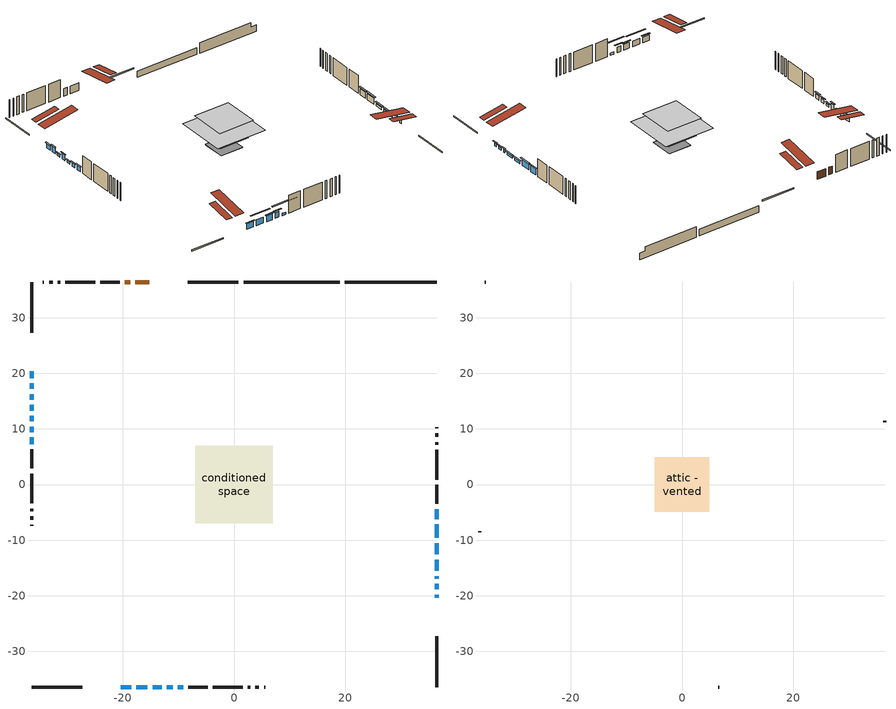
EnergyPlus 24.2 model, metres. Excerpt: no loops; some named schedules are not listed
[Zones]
conditioned space
 floor outside (Floor1 construction): -4.01,-4.01 -4.01,4.01 4.01,4.01 4.01,-4.01 z1.22
 floor outside (Floor2 construction): -1.25,-1.25 -1.25,1.25 1.25,1.25 1.25,-1.25 z1.22
 floor adiabatic (AdiabaticFloorConstruction): -6.92,-6.92 -6.92,6.92 6.92,6.92 6.92,-6.92 z3.66
 floor foundation (Slab1 construction): -3.02,-3.02 -3.02,3.02 3.02,3.02 3.02,-3.02 z-1.68
 floor foundation (Slab1 construction 1): -3.1,-3.1 -3.1,3.1 3.1,3.1 3.1,-3.1 z-1.52
 wall outside (RimJoist1 construction): 0.79,36.4 -8.34,36.4 / -36.4,-36.4 -27.27,-36.4 / -36.4,36.4 -36.4,27.27 / 36.4,-36.4 36.4,-27.27 z1.22:1.52
 wall outside (AdiabaticWallConstruction 1): -15.27,36.4 -17.71,36.4 / -18.64,36.4 -19.64,36.4 z1.22:3.25
 wall outside (AdiabaticWallConstruction): 36.4,-20.34 36.4,-19.78 / 36.4,-16.91 36.4,-16.45 z1.22:2.14; -20.34,-36.4 -18.51,-36.4 / -17.59,-36.4 -15.55,-36.4 / -14.63,-36.4 -13,-36.4 / -36.4,14.31 -36.4,13.29 / -12.07,-36.4 -11.05,-36.4 z1.22:2.8; -36.4,20.34 -36.4,19.12 / -36.4,8.48 -36.4,7.25 z1.22:2.44; -36.4,18.2 -36.4,17.18 / 36.4,-9.61 36.4,-7.17 / 36.4,-6.24 36.4,-4.41 z1.22:2.85; -36.4,16.25 -36.4,15.23 / 36.4,-18.86 36.4,-17.84 / 36.4,-15.53 36.4,-13.5 / 36.4,-12.57 36.4,-10.54 / -10.13,-36.4 -9.11,-36.4 / -36.4,12.36 -36.4,11.35 z1.22:1.83; -36.4,10.42 -36.4,9.4 z1.22:2.24
 wall outside (Wall1 construction): -20.57,36.4 -24,36.4 / -8.18,-36.4 -4.75,-36.4 / -36.4,6.33 -36.4,2.89 / 36.4,-3.48 36.4,-0.05 z1.22:6.1
 wall outside (Wall2 construction): -24.93,36.4 -30.3,36.4 / -3.82,-36.4 1.55,-36.4 / -36.4,1.97 -36.4,-3.4 / 36.4,0.88 36.4,6.25 z1.22:6.1
 wall outside (Wall3 construction): -31.23,36.4 -31.69,36.4 / 2.48,-36.4 2.94,-36.4 / -36.4,-4.33 -36.4,-4.79 / 36.4,7.18 36.4,7.63 z1.22:6.1
 wall outside (Wall4 construction): -32.62,36.4 -33.24,36.4 / 3.86,-36.4 4.48,-36.4 / -36.4,-5.72 -36.4,-6.34 / 36.4,8.56 36.4,9.18 z1.22:6.1
 wall outside (Wall5 construction): -34.17,36.4 -34.36,36.4 / 5.41,-36.4 5.6,-36.4 / -36.4,-7.27 -36.4,-7.46 / 36.4,10.11 36.4,10.3 z1.22:6.1
 wall foundation (FoundationWall1 construction): 19.94,36.4,-1.68 19.94,36.4,1.22 34.76,36.4,1.22 34.76,36.4,0.09 36.4,36.4,0.09 36.4,36.4,-1.68
 wall foundation (FoundationWall2 construction): 19.01,36.4 1.72,36.4 z-1.52:0.23
 window (WindowConstruction 15): 36.4,-20.34 36.4,-19.79 z1.22:2.13
 window (WindowConstruction 5): -20.34,-36.4 -18.51,-36.4 z1.22:2.8
 window (WindowConstruction 6): -17.59,-36.4 -15.55,-36.4 z1.22:2.8
 window (WindowConstruction 7): -14.63,-36.4 -13,-36.4 z1.22:2.8
 window (WindowConstruction 8): -36.4,20.34 -36.4,19.12 z1.22:2.44
 window (WindowConstruction 9): -36.4,18.19 -36.4,17.18 z1.22:2.84
 window (WindowConstruction 10): -36.4,16.25 -36.4,15.24 z1.22:1.83
 window (WindowConstruction 11): -36.4,14.31 -36.4,13.29 z1.22:2.8
 window (WindowConstruction 12): 36.4,-18.86 36.4,-17.84 z1.22:1.83
 window (WindowConstruction 16): 36.4,-16.91 36.4,-16.46 z1.22:2.13
 window (WindowConstruction 13): 36.4,-15.53 36.4,-13.5 z1.22:1.83
 window (WindowConstruction 14): -12.07,-36.4 -11.05,-36.4 z1.22:2.8
 window (WindowConstruction 17): 36.4,-12.57 36.4,-10.54 z1.22:1.83
 window (WindowConstruction 18): -10.13,-36.4 -9.11,-36.4 z1.22:1.83
 window (WindowConstruction): -36.4,12.36 -36.4,11.35 z1.22:1.83
 window (WindowConstruction 1): -36.4,10.42 -36.4,9.4 z1.22:2.23
 window (WindowConstruction 2): -36.4,8.47 -36.4,7.26 z1.22:2.44
 window (WindowConstruction 3): 36.4,-9.61 36.4,-7.17 z1.22:2.84
 window (WindowConstruction 4): 36.4,-6.24 36.4,-4.41 z1.22:2.84
 door (Door): -15.27,36.4 -17.71,36.4 z1.22:3.25
 door (Door 1): -18.64,36.4 -19.64,36.4 z1.22:3.25
 ceiling adiabatic (AdiabaticFloorConstruction): 6.92,-6.92 6.92,6.92 -6.92,6.92 -6.92,-6.92 z3.66
 roof outside (Roof1 construction): -10.96,36.4,6.1 -10.96,29.74,7.21 -9.27,29.74,7.21 -9.27,36.4,6.1; -24.65,-36.4,6.1 -24.65,-29.74,7.21 -26.34,-29.74,7.21 -26.34,-36.4,6.1; -36.4,24.65,6.1 -29.74,24.65,7.21 -29.74,26.34,7.21 -36.4,26.34,6.1; 36.4,-24.65,6.1 29.74,-24.65,7.21 29.74,-26.34,7.21 36.4,-26.34,6.1
attic - vented
 floor to conditioned space (Floor3 construction Reversed): -4.87,-4.87 -4.87,4.87 4.87,4.87 4.87,-4.87 z6.1
 wall outside (Wall6 construction): -35.29,36.4 -35.47,36.4 / 6.53,-36.4 6.72,-36.4 / -36.4,-8.39 -36.4,-8.58 / 36.4,11.23 36.4,11.42 z1.22:6.1
 roof outside (Roof2 construction): -14.34,36.4,6.1 -14.34,26.73,7.71 -11.89,26.73,7.71 -11.89,36.4,6.1; -21.27,-36.4,6.1 -21.27,-26.73,7.71 -23.72,-26.73,7.71 -23.72,-36.4,6.1; -36.4,21.27,6.1 -26.73,21.27,7.71 -26.73,23.72,7.71 -36.4,23.72,6.1; 36.4,-21.27,6.1 26.73,-21.27,7.71 26.73,-23.72,7.71 36.4,-23.72,6.1
shading: 36.4,-19.4 36.4,-20.72 36.7,-20.72 36.7,-19.4 z2.52; -18.22,-36.4 -20.64,-36.4 -20.64,-36.7 -18.22,-36.7 z3.09; -13.73,-36.4 -19.41,-36.4 -19.41,-36.7 -13.73,-36.7 z4.62; -12.62,-36.4 -15.01,-36.4 -15.01,-36.7 -12.62,-36.7 z3.18; -36.4,18.83 -36.4,20.64 -36.7,20.64 -36.7,18.83 z2.74; -36.4,16.88 -36.4,18.49 -36.7,18.49 -36.7,16.88 z3.14; -36.4,14.94 -36.4,16.55 -36.7,16.55 -36.7,14.94 z2.13; -36.4,12.99 -36.4,14.61 -36.7,14.61 -36.7,12.99 z3.09; 36.4,-17.32 36.4,-19.38 36.7,-19.38 36.7,-17.32 z2.35; 36.4,-16.07 36.4,-17.29 36.7,-17.29 36.7,-16.07 z2.52; 36.4,-13.12 36.4,-15.91 36.7,-15.91 36.7,-13.12 z2.21; -10.44,-36.4 -12.68,-36.4 -12.68,-36.7 -10.44,-36.7 z3.41; 36.4,-10.16 36.4,-12.95 36.7,-12.95 36.7,-10.16 z2.21; -6.06,-36.4 -13.18,-36.4 -13.18,-36.7 -6.06,-36.7 z4.88; -36.4,11.05 -36.4,12.66 -36.7,12.66 -36.7,11.05 z2.13; -36.4,9.1 -36.4,10.72 -36.7,10.72 -36.7,9.1 z2.53; -36.4,6.96 -36.4,8.77 -36.7,8.77 -36.7,6.96 z2.74; 36.4,-6.79 36.4,-9.99 36.7,-9.99 36.7,-6.79 z3.23; 36.4,-4.03 36.4,-6.62 36.7,-6.62 36.7,-4.03 z3.23
[Building]
Building 1: Terrain=Suburbs
[Site:Location]
Whitehorse AP_YT: Latitude {deg}=60.71; Longitude {deg}=-135.07; Time Zone {hr}=-8; Elevation {m}=706; Keep Site Location Information=Yes
[Site:GroundTemperature:Shallow]
-5.4229, -7.73249, -7.91745, -6.82143, -2.42154, 1.95786, 5.75456, 8.15968, 8.36401, 6.40785, 2.70796, -1.53709
[Site:WaterMainsTemperature]
Calculation Method=Schedule; Temperature Schedule=mains temperature schedule
[Material] Roughness=Rough; Thermal Absorptance=0.9
Name | Thickness {m} | Conductivity {W/m-K} | Density {kg/m3} | Specific Heat {J/kg-K} | Solar Absorptance | Visible Absorptance
asphalt or fiberglass shingles | 0.00635 | 0.162714 | 1121.4 | 1465.45 | 0.4 | 0.4
ceiling loosefill ins | 0.423333 | 0.0480833 | 16.02 | 1046.75 | 0.7 | 0.7
ceiling stud and cavity | 0.1397 | 0.619807 | 65.682 | 1177.47 | 0.7 | 0.7
concrete 4.0 in. | 0.1016 | 1.803125 | 2242.8 | 837.4 | 0.7 | 0.7
concrete 8.0 in. | 0.2032 | 1.803125 | 2242.8 | 837.4 | 0.7 | 0.7
door material | 0.04445 | 0.0451087 | 512.64 | 1214.23 | 0.7 | 0.7
exterior vertical ins | 0.0828287 | 0.029427 | 32.04 | 1214.23 | 0.7 | 0.7
exterior vertical ins 1 | 0.0778269 | 0.029427 | 32.04 | 1214.23 | 0.7 | 0.7
floor covering | 0.0127 | 0.0433444 | 54.468 | 1339.84 | 0.6 | 0.6
floor rigid ins; roof rigid ins | 0.103632 | 0.029427 | 32.04 | 1214.23 | 0.7 | 0.7
floor rigid ins 1; wall rigid ins | 0.051816 | 0.029427 | 32.04 | 1214.23 | 0.7 | 0.7
floor rigid ins 2; wall rigid ins 1 | 0.512978 | 0.029427 | 32.04 | 1214.23 | 0.7 | 0.7
floor stud and cavity | 0.1397 | 0.14714 | 92.3553 | 1139.71 | 0.7 | 0.7
floor stud and cavity 1 | 0.1397 | 0.0972039 | 92.3553 | 1139.71 | 0.7 | 0.7
floor stud and cavity 2 | 0.1397 | 1.75129 | 37.0049 | 1207.88 | 0.7 | 0.7
furniture material conditioned space 1 | 0.1524 | 0.115458 | 640.8 | 1214.23 | 0.6 | 0.6
gypsum board | 0.0127 | 0.160291 | 801 | 837.4 | 0.6 | 0.6
gypsum board 1 | 0.0127 | 0.160291 | 801 | 837.4 | 0.7 | 0.7
osb sheathing 0.5 in. | 0.0127 | 0.115458 | 512.64 | 1214.23 | 0.7 | 0.7
osb sheathing 0.75 in. | 0.01905 | 0.115458 | 512.64 | 1214.23 | 0.7 | 0.7
osb sheathing 2.0 in. | 0.0508 | 0.115458 | 512.64 | 1214.23 | 0.7 | 0.7
rim joist stud and cavity | 0.0508 | 0.028949 | 125.044 | 1163.47 | 0.6 | 0.6
roof stud and cavity | 0.2032 | 0.207159 | 78.34581 | 1123.46 | 0.7 | 0.7
wall stud and cavity | 0.1397 | 0.222865 | 139.0536 | 1170.24 | 0.7 | 0.7
wall stud and cavity 1 | 0.1397 | 0.207153 | 139.0536 | 1170.24 | 0.7 | 0.7
wall stud and cavity 2 | 0.1397 | 0.103171 | 139.0536 | 1170.24 | 0.7 | 0.7
wall stud and cavity 3 | 0.1397 | 0.270786 | 139.0536 | 1170.24 | 0.7 | 0.7
wall stud and cavity 4 | 0.1397 | 0.511889 | 139.0536 | 1170.24 | 0.7 | 0.7
wall stud and cavity 5 | 0.0889 | 6.1454 | 50.32683 | 1063.81 | 0.6 | 0.6
wall stud and cavity 6 | 0.0889 | 0.380278 | 52.3479 | 1209.89 | 0.7 | 0.7
wall stud and cavity 7 | 0.0889 | 0.391764 | 83.0341 | 1211.67 | 0.7 | 0.7
wood siding | 0.0254 | 0.102417 | 544.68 | 1172.36 | 0.4 | 0.4
wood siding 1 | 0.00254 | 0.102417 | 544.68 | 1172.36 | 0.4 | 0.4
wood siding 2; wood siding 3; wood siding 4 | 0.0254 | 0.102417 | 544.68 | 1172.36 | 0.7 | 0.7
[WindowMaterial:SimpleGlazingSystem]
Name | U-Factor {W/m2-K} | Solar Heat Gain Coefficient
WindowMaterial | 2.42678 | 0.43
WindowMaterial 1 | 2.34047 | 0.47
WindowMaterial 10 | 2.07872 | 0.6
WindowMaterial 11 | 2.76973 | 0.51
WindowMaterial 12 | 2.228615 | 0.55
WindowMaterial 13 | 1.9396 | 0.53
WindowMaterial 14 | 2.05316 | 0.41
WindowMaterial 2 | 2.080987 | 0.6
WindowMaterial 3 | 2.04919 | 0.61
WindowMaterial 4 | 2.004334 | 0.62
WindowMaterial 5 | 2.00774 | 0.62
WindowMaterial 6 | 2.14969 | 0.54
WindowMaterial 7 | 2.19966 | 0.52
WindowMaterial 8 | 2.78619 | 0.6
WindowMaterial 9 | 2.14685 | 0.54
[Construction]
AdiabaticFloorConstruction: floor stud and cavity 2, floor rigid ins 2, osb sheathing 0.75 in., floor covering
AdiabaticWallConstruction: wood siding 3, wall rigid ins 1, wall stud and cavity 6, gypsum board
AdiabaticWallConstruction 1: wood siding 4, wall rigid ins 1, wall stud and cavity 6, gypsum board
Door; Door 1: door material
Floor1 construction: floor stud and cavity, floor rigid ins, osb sheathing 0.75 in., floor covering
Floor2 construction: floor stud and cavity 1, floor rigid ins 1, osb sheathing 0.75 in., floor covering
Floor3 construction Reversed: gypsum board, ceiling stud and cavity, ceiling loosefill ins
FoundationWall1 construction; FoundationWall2 construction: concrete 8.0 in., gypsum board 1
furniture construction conditioned space 1: furniture material conditioned space 1
PartitionWallConstruction: gypsum board, wall stud and cavity 7, gypsum board
RimJoist1 construction: wood siding 2, osb sheathing 2.0 in., rim joist stud and cavity
Roof1 construction: asphalt or fiberglass shingles, roof rigid ins, osb sheathing 0.75 in., roof stud and cavity, gypsum board
Roof2 construction: asphalt or fiberglass shingles
Slab1 construction; Slab1 construction 1: concrete 4.0 in.
Wall1 construction: wood siding, wall rigid ins, osb sheathing 0.5 in., wall stud and cavity, gypsum board
Wall2 construction: wood siding, wall rigid ins, osb sheathing 0.5 in., wall stud and cavity 1, gypsum board
Wall3 construction: wood siding, osb sheathing 0.5 in., wall stud and cavity 2, gypsum board
Wall4 construction: wood siding, wall rigid ins, osb sheathing 0.5 in., wall stud and cavity 3, gypsum board
Wall5 construction: wood siding, wall rigid ins, osb sheathing 0.5 in., wall stud and cavity 4, gypsum board
Wall6 construction: wood siding 1, wall stud and cavity 5
WindowConstruction; WindowConstruction 10; WindowConstruction 17; WindowConstruction 18: WindowMaterial
WindowConstruction 1: WindowMaterial 1
WindowConstruction 11: WindowMaterial 10
WindowConstruction 12: WindowMaterial 11
WindowConstruction 13: WindowMaterial 12
WindowConstruction 14; WindowConstruction 6: WindowMaterial 6
WindowConstruction 15: WindowMaterial 13
WindowConstruction 16: WindowMaterial 14
WindowConstruction 2: WindowMaterial 2
WindowConstruction 3: WindowMaterial 3
WindowConstruction 4: WindowMaterial 4
WindowConstruction 5: WindowMaterial 5
WindowConstruction 7: WindowMaterial 7
WindowConstruction 8: WindowMaterial 8
WindowConstruction 9: WindowMaterial 9
[Zone] Multiplier=1; Part of Total Floor Area=Yes
Name | Volume {m3}
attic - vented | 25.3107
conditioned space | 733
[Space]
Name | Zone | Volume {m3}
attic - vented 1 | attic - vented | 25.3107
conditioned space 1 | conditioned space | 733
[ZoneInfiltration:EffectiveLeakageArea]
infil attic - vented 1: Zone or Space=attic - vented 1; Schedule=Always On Discrete; Effective Air Leakage Area {cm2}=2995.26; Stack Coefficient=0.000451227; Wind Coefficient=1.43522e-05
[ZoneMixing]
whole house fan mix: Zone or Space=attic - vented; Schedule=Always On Continuous; Design Flow Rate Calculation Method=Flow/Zone; Design Flow Rate {m3/s}=0; Source Zone or Space=conditioned space
[SurfaceProperty:ExposedFoundationPerimeter] Exposed Perimeter Calculation Method=TotalExposedPerimeter
Name | Total Exposed Perimeter {m}
Slab1 | 16.459
Slab1 1 | 17.297
[InternalMass] Zone or ZoneList=conditioned space; Space or SpaceList=conditioned space 1
Name | Construction | Surface Area {m2}
furniture mass conditioned space 1 | furniture construction conditioned space 1 | 134.955
partition wall mass | PartitionWallConstruction | 337.388
[Lights]
interior lighting: Zone or ZoneList or Space or SpaceList=conditioned space 1; Schedule=interior lighting schedule; Design Level Calculation Method=LightingLevel; Lighting Level {W}=343.2; Return Air Fraction=0; Fraction Radiant=0.6; Fraction Visible=0.2; Fraction Replaceable=1
[People]
occupants: Zone or ZoneList or Space or SpaceList=conditioned space 1; Number of People Schedule=occupants schedule; Number of People Calculation Method=People; Number of People=3; Fraction Radiant=0.314171; Sensible Heat Fraction=0.56303; Activity Level Schedule=occupants activity schedule; Carbon Dioxide Generation Rate {m3/s-W}=0; Enable ASHRAE 55 Comfort Warnings=No; Mean Radiant Temperature Calculation Type=EnclosureAveraged
[ElectricEquipment] Zone or ZoneList or Space or SpaceList=conditioned space 1; Design Level Calculation Method=EquipmentLevel
Name | Schedule | Design Level {W} | Fraction Latent | Fraction Radiant | Fraction Lost
clothes dryer | clothes dryer schedule | 140.772 | 0.015 | 0.081 | 0.85
clothes washer | clothes washer schedule | 32.1985 | 0.03 | 0.162 | 0.7
cooking range | cooking range schedule | 215.147 | 0.08 | 0.432 | 0.2
dishwasher | dishwasher schedule | 66.8632 | 0.3 | 0.18 | 0.4
fridge | fridge schedule | 72.9452 | 0 | 0.6 | 0
mech vent house fan | mech vent house fan schedule | 0 | 0 | 0 | 1
mech vent house fan cfis | mech vent house fan cfis schedule | 0 | 0 | 0 | 0
mech vent range fan 0 | mech vent range fan 0 schedule | 57 | 0 | 0 | 1
mech vent range fan 1 | mech vent range fan 1 schedule | 57 | 0 | 0 | 1
misc plug loads | misc plug loads schedule | 494.7 | 0.045 | 0.513 | 0.1
whole house fan | Always On Discrete | 0 | 0 | 0 | 1
[OtherEquipment] Zone or ZoneList or Space or SpaceList=conditioned space 1; Design Level Calculation Method=EquipmentLevel
Name | Fuel Type | Schedule | Design Level {W} | Fraction Latent | Fraction Radiant | Fraction Lost
clothes dryer 1 | Electricity | clothes dryer schedule | 0 | 0.015 | 0.081 | 0.85
cooking range 1 | Electricity | cooking range schedule | 0 | 0.08 | 0.432 | 0.2
general water use latent | None | general water use schedule | 62.594 | 1 | 0 | 0
general water use sensible | None | general water use schedule | -61.6891 | 0 | 0.6 | 0
mech vent house fan latent load | None | Always On Discrete | 0 | 1 | 0 | 0
mech vent house fan sensible load | None | Always On Discrete | 0 | 0 | 0 | 0
water heater energy adjustment1 | Electricity | Always On Discrete | 0.01 | 0 | 0 | 1
[ZoneInfiltration:DesignFlowRate] Zone or ZoneList or Space or SpaceList=conditioned space 1; Schedule=Always On Discrete; Design Flow Rate Calculation Method=Flow/Zone; Design Flow Rate {m3/s}=0
infil flow; natural vent flow; whole house fan flow
[Foundation:Kiva] Initial Indoor Air Temperature {C}=18; Wall Depth Below Slab {m}=0.2032; Custom Block X Position 1 {m}=0.2159; Custom Block Z Position 1 {m}=0
Name | Wall Height Above Grade {m} | Custom Block Material Name 1 | Custom Block Depth 1 {m}
Foundation Kiva 1 | 1.21999 | exterior vertical ins | 2.89999
Foundation Kiva 2 | 0.230002 | exterior vertical ins 1 | 1.75001
[Foundation:Kiva:Settings]
Soil Conductivity {W/m-K}=0.849921; Soil Density {kg/m3}=1842.3; Soil Specific Heat {J/kg-K}=418.7; Ground Solar Absorptivity=0.9; Ground Thermal Absorptivity=0.9; Ground Surface Roughness {m}=0.03; Far-Field Width {m}=40; Deep-Ground Boundary Condition=ZeroFlux; Deep-Ground Depth {m}=40; Minimum Cell Dimension {m}=0.2; Maximum Cell Growth Coefficient=3; Simulation Timestep=Timestep
[Exterior:Lights]
exterior lighting: Schedule=exterior lighting schedule; Design Level {W}=75.6
[Schedule:Constant]
Name | Hourly Value
Always On Continuous; mech vent house fan schedule; mech vent house fan cfis schedule; Always On Discrete | 1
occupants activity schedule | 117.228
fridge schedule | 0
[Schedule:Week:Daily]
interior lighting schedule Week Rule - Jan1-Jan27: interior lighting schedule day, interior lighting schedule day, interior lighting schedule day, interior lighting schedule day, interior lighting schedule day, interior lighting schedule day, interior lighting schedule day, interior lighting schedule default day, interior lighting schedule default day, interior lighting schedule default day, interior lighting schedule default day, interior lighting schedule default day
interior lighting schedule Week Rule - Jan28-Feb3: interior lighting schedule day, interior lighting schedule day, interior lighting schedule day, interior lighting schedule day, interior lighting schedule day 1, interior lighting schedule day 1, interior lighting schedule day 1, interior lighting schedule default day, interior lighting schedule default day, interior lighting schedule default day, interior lighting schedule default day, interior lighting schedule default day
interior lighting schedule Week Rule - Feb4-Feb24: interior lighting schedule day 1, interior lighting schedule day 1, interior lighting schedule day 1, interior lighting schedule day 1, interior lighting schedule day 1, interior lighting schedule day 1, interior lighting schedule day 1, interior lighting schedule default day, interior lighting schedule default day, interior lighting schedule default day, interior lighting schedule default day, interior lighting schedule default day
interior lighting schedule Week Rule - Feb25-Mar3: interior lighting schedule day 1, interior lighting schedule day 1, interior lighting schedule day 1, interior lighting schedule day 1, interior lighting schedule day 2, interior lighting schedule day 2, interior lighting schedule day 2, interior lighting schedule default day, interior lighting schedule default day, interior lighting schedule default day, interior lighting schedule default day, interior lighting schedule default day
interior lighting schedule Week Rule - Mar4-Mar31: interior lighting schedule day 2, interior lighting schedule day 2, interior lighting schedule day 2, interior lighting schedule day 2, interior lighting schedule day 2, interior lighting schedule day 2, interior lighting schedule day 2, interior lighting schedule default day, interior lighting schedule default day, interior lighting schedule default day, interior lighting schedule default day, interior lighting schedule default day
interior lighting schedule Week Rule - Apr1-Apr28: interior lighting schedule day 3, interior lighting schedule day 3, interior lighting schedule day 3, interior lighting schedule day 3, interior lighting schedule day 3, interior lighting schedule day 3, interior lighting schedule day 3, interior lighting schedule default day, interior lighting schedule default day, interior lighting schedule default day, interior lighting schedule default day, interior lighting schedule default day
interior lighting schedule Week Rule - Apr29-May5: interior lighting schedule day 3, interior lighting schedule day 3, interior lighting schedule day 4, interior lighting schedule day 4, interior lighting schedule day 4, interior lighting schedule day 4, interior lighting schedule day 4, interior lighting schedule default day, interior lighting schedule default day, interior lighting schedule default day, interior lighting schedule default day, interior lighting schedule default day
interior lighting schedule Week Rule - May6-May26: interior lighting schedule day 4, interior lighting schedule day 4, interior lighting schedule day 4, interior lighting schedule day 4, interior lighting schedule day 4, interior lighting schedule day 4, interior lighting schedule day 4, interior lighting schedule default day, interior lighting schedule default day, interior lighting schedule default day, interior lighting schedule default day, interior lighting schedule default day
interior lighting schedule Week Rule - May27-Jun2: interior lighting schedule day 4, interior lighting schedule day 4, interior lighting schedule day 4, interior lighting schedule day 4, interior lighting schedule day 4, interior lighting schedule day 5, interior lighting schedule day 5, interior lighting schedule default day, interior lighting schedule default day, interior lighting schedule default day, interior lighting schedule default day, interior lighting schedule default day
interior lighting schedule Week Rule - Jun3-Jun30: interior lighting schedule day 5, interior lighting schedule day 5, interior lighting schedule day 5, interior lighting schedule day 5, interior lighting schedule day 5, interior lighting schedule day 5, interior lighting schedule day 5, interior lighting schedule default day, interior lighting schedule default day, interior lighting schedule default day, interior lighting schedule default day, interior lighting schedule default day
interior lighting schedule Week Rule - Jul1-Jul28: interior lighting schedule day 6, interior lighting schedule day 6, interior lighting schedule day 6, interior lighting schedule day 6, interior lighting schedule day 6, interior lighting schedule day 6, interior lighting schedule day 6, interior lighting schedule default day, interior lighting schedule default day, interior lighting schedule default day, interior lighting schedule default day, interior lighting schedule default day
interior lighting schedule Week Rule - Jul29-Aug4: interior lighting schedule day 6, interior lighting schedule day 6, interior lighting schedule day 6, interior lighting schedule day 7, interior lighting schedule day 7, interior lighting schedule day 7, interior lighting schedule day 7, interior lighting schedule default day, interior lighting schedule default day, interior lighting schedule default day, interior lighting schedule default day, interior lighting schedule default day
interior lighting schedule Week Rule - Aug5-Aug25: interior lighting schedule day 7, interior lighting schedule day 7, interior lighting schedule day 7, interior lighting schedule day 7, interior lighting schedule day 7, interior lighting schedule day 7, interior lighting schedule day 7, interior lighting schedule default day, interior lighting schedule default day, interior lighting schedule default day, interior lighting schedule default day, interior lighting schedule default day
interior lighting schedule Week Rule - Aug26-Sep1: interior lighting schedule day 7, interior lighting schedule day 7, interior lighting schedule day 7, interior lighting schedule day 7, interior lighting schedule day 7, interior lighting schedule day 7, interior lighting schedule day 8, interior lighting schedule default day, interior lighting schedule default day, interior lighting schedule default day, interior lighting schedule default day, interior lighting schedule default day
interior lighting schedule Week Rule - Sep2-Sep29: interior lighting schedule day 8, interior lighting schedule day 8, interior lighting schedule day 8, interior lighting schedule day 8, interior lighting schedule day 8, interior lighting schedule day 8, interior lighting schedule day 8, interior lighting schedule default day, interior lighting schedule default day, interior lighting schedule default day, interior lighting schedule default day, interior lighting schedule default day
interior lighting schedule Week Rule - Sep30-Oct6: interior lighting schedule day 8, interior lighting schedule day 9, interior lighting schedule day 9, interior lighting schedule day 9, interior lighting schedule day 9, interior lighting schedule day 9, interior lighting schedule day 9, interior lighting schedule default day, interior lighting schedule default day, interior lighting schedule default day, interior lighting schedule default day, interior lighting schedule default day
interior lighting schedule Week Rule - Oct7-Oct27: interior lighting schedule day 9, interior lighting schedule day 9, interior lighting schedule day 9, interior lighting schedule day 9, interior lighting schedule day 9, interior lighting schedule day 9, interior lighting schedule day 9, interior lighting schedule default day, interior lighting schedule default day, interior lighting schedule default day, interior lighting schedule default day, interior lighting schedule default day
interior lighting schedule Week Rule - Oct28-Nov3: interior lighting schedule day 9, interior lighting schedule day 9, interior lighting schedule day 9, interior lighting schedule day 9, interior lighting schedule day 10, interior lighting schedule day 10, interior lighting schedule day 10, interior lighting schedule default day, interior lighting schedule default day, interior lighting schedule default day, interior lighting schedule default day, interior lighting schedule default day
interior lighting schedule Week Rule - Nov4-Nov24: interior lighting schedule day 10, interior lighting schedule day 10, interior lighting schedule day 10, interior lighting schedule day 10, interior lighting schedule day 10, interior lighting schedule day 10, interior lighting schedule day 10, interior lighting schedule default day, interior lighting schedule default day, interior lighting schedule default day, interior lighting schedule default day, interior lighting schedule default day
interior lighting schedule Week Rule - Nov25-Dec1: interior lighting schedule day 10, interior lighting schedule day 10, interior lighting schedule day 10, interior lighting schedule day 10, interior lighting schedule day 10, interior lighting schedule day 10, interior lighting schedule day 11, interior lighting schedule default day, interior lighting schedule default day, interior lighting schedule default day, interior lighting schedule default day, interior lighting schedule default day
interior lighting schedule Week Rule - Dec2-Dec31: interior lighting schedule day 11, interior lighting schedule day 11, interior lighting schedule day 11, interior lighting schedule day 11, interior lighting schedule day 11, interior lighting schedule day 11, interior lighting schedule day 11, interior lighting schedule default day, interior lighting schedule default day, interior lighting schedule default day, interior lighting schedule default day, interior lighting schedule default day
occupants schedule Week Rule - Jan1-Dec31: occupants schedule day, occupants schedule day, occupants schedule day, occupants schedule day, occupants schedule day, occupants schedule day, occupants schedule day, occupants schedule default day, occupants schedule default day, occupants schedule default day, occupants schedule default day, occupants schedule default day
clothes dryer schedule Week Rule - Jan1-Dec31: clothes dryer schedule day, clothes dryer schedule day, clothes dryer schedule day, clothes dryer schedule day, clothes dryer schedule day, clothes dryer schedule day, clothes dryer schedule day, clothes dryer schedule default day, clothes dryer schedule default day, clothes dryer schedule default day, clothes dryer schedule default day, clothes dryer schedule default day
clothes washer schedule Week Rule - Jan1-Dec31: clothes washer schedule day, clothes washer schedule day, clothes washer schedule day, clothes washer schedule day, clothes washer schedule day, clothes washer schedule day, clothes washer schedule day, clothes washer schedule default day, clothes washer schedule default day, clothes washer schedule default day, clothes washer schedule default day, clothes washer schedule default day
cooking range schedule Week Rule - Jan1-Dec31: cooking range schedule day, cooking range schedule day, cooking range schedule day, cooking range schedule day, cooking range schedule day, cooking range schedule day, cooking range schedule day, cooking range schedule default day, cooking range schedule default day, cooking range schedule default day, cooking range schedule default day, cooking range schedule default day
dishwasher schedule Week Rule - Jan1-Dec31: dishwasher schedule day, dishwasher schedule day, dishwasher schedule day, dishwasher schedule day, dishwasher schedule day, dishwasher schedule day, dishwasher schedule day, dishwasher schedule default day, dishwasher schedule default day, dishwasher schedule default day, dishwasher schedule default day, dishwasher schedule default day
mech vent range fan 0 schedule Week Rule - Jan1-Dec31: mech vent range fan 0 schedule day, mech vent range fan 0 schedule day, mech vent range fan 0 schedule day, mech vent range fan 0 schedule day, mech vent range fan 0 schedule day, mech vent range fan 0 schedule day, mech vent range fan 0 schedule day, mech vent range fan 0 schedule default day, mech vent range fan 0 schedule default day, mech vent range fan 0 schedule default day, mech vent range fan 0 schedule default day, mech vent range fan 0 schedule default day
mech vent range fan 1 schedule Week Rule - Jan1-Dec31: mech vent range fan 1 schedule day, mech vent range fan 1 schedule day, mech vent range fan 1 schedule day, mech vent range fan 1 schedule day, mech vent range fan 1 schedule day, mech vent range fan 1 schedule day, mech vent range fan 1 schedule day, mech vent range fan 1 schedule default day, mech vent range fan 1 schedule default day, mech vent range fan 1 schedule default day, mech vent range fan 1 schedule default day, mech vent range fan 1 schedule default day
misc plug loads schedule Week Rule - Jan1-Dec31: misc plug loads schedule day, misc plug loads schedule day, misc plug loads schedule day, misc plug loads schedule day, misc plug loads schedule day, misc plug loads schedule day, misc plug loads schedule day, misc plug loads schedule default day, misc plug loads schedule default day, misc plug loads schedule default day, misc plug loads schedule default day, misc plug loads schedule default day
general water use schedule Week Rule - Jan1-Dec31: general water use schedule day, general water use schedule day, general water use schedule day, general water use schedule day, general water use schedule day, general water use schedule day, general water use schedule day, general water use schedule default day, general water use schedule default day, general water use schedule default day, general water use schedule default day, general water use schedule default day
exterior lighting schedule Week Rule - Jan1-Jan27: exterior lighting schedule day, exterior lighting schedule day, exterior lighting schedule day, exterior lighting schedule day, exterior lighting schedule day, exterior lighting schedule day, exterior lighting schedule day, exterior lighting schedule default day, exterior lighting schedule default day, exterior lighting schedule default day, exterior lighting schedule default day, exterior lighting schedule default day
exterior lighting schedule Week Rule - Jan28-Feb3: exterior lighting schedule day, exterior lighting schedule day, exterior lighting schedule day, exterior lighting schedule day, exterior lighting schedule day 1, exterior lighting schedule day 1, exterior lighting schedule day 1, exterior lighting schedule default day, exterior lighting schedule default day, exterior lighting schedule default day, exterior lighting schedule default day, exterior lighting schedule default day
exterior lighting schedule Week Rule - Feb4-Feb24: exterior lighting schedule day 1, exterior lighting schedule day 1, exterior lighting schedule day 1, exterior lighting schedule day 1, exterior lighting schedule day 1, exterior lighting schedule day 1, exterior lighting schedule day 1, exterior lighting schedule default day, exterior lighting schedule default day, exterior lighting schedule default day, exterior lighting schedule default day, exterior lighting schedule default day
exterior lighting schedule Week Rule - Feb25-Mar3: exterior lighting schedule day 1, exterior lighting schedule day 1, exterior lighting schedule day 1, exterior lighting schedule day 1, exterior lighting schedule day 2, exterior lighting schedule day 2, exterior lighting schedule day 2, exterior lighting schedule default day, exterior lighting schedule default day, exterior lighting schedule default day, exterior lighting schedule default day, exterior lighting schedule default day
[Schedule:Year]
interior lighting schedule: interior lighting schedule Week Rule - Jan1-Jan27, 1, 1, 1, 27, interior lighting schedule Week Rule - Jan28-Feb3, 1, 28, 2, 3, interior lighting schedule Week Rule - Feb4-Feb24, 2, 4, 2, 24, interior lighting schedule Week Rule - Feb25-Mar3, 2, 25, 3, 3, interior lighting schedule Week Rule - Mar4-Mar31, 3, 4, 3, 31, interior lighting schedule Week Rule - Apr1-Apr28, 4, 1, 4, 28, interior lighting schedule Week Rule - Apr29-May5, 4, 29, 5, 5, interior lighting schedule Week Rule - May6-May26, 5, 6, 5, 26, interior lighting schedule Week Rule - May27-Jun2, 5, 27, 6, 2, interior lighting schedule Week Rule - Jun3-Jun30, 6, 3, 6, 30, interior lighting schedule Week Rule - Jul1-Jul28, 7, 1, 7, 28, interior lighting schedule Week Rule - Jul29-Aug4, 7, 29, 8, 4, interior lighting schedule Week Rule - Aug5-Aug25, 8, 5, 8, 25, interior lighting schedule Week Rule - Aug26-Sep1, 8, 26, 9, 1, interior lighting schedule Week Rule - Sep2-Sep29, 9, 2, 9, 29, interior lighting schedule Week Rule - Sep30-Oct6, 9, 30, 10, 6, interior lighting schedule Week Rule - Oct7-Oct27, 10, 7, 10, 27, interior lighting schedule Week Rule - Oct28-Nov3, 10, 28, 11, 3, interior lighting schedule Week Rule - Nov4-Nov24, 11, 4, 11, 24, interior lighting schedule Week Rule - Nov25-Dec1, 11, 25, 12, 1, interior lighting schedule Week Rule - Dec2-Dec31, 12, 2, 12, 31
occupants schedule: occupants schedule Week Rule - Jan1-Dec31, 1, 1, 12, 31
clothes dryer schedule: clothes dryer schedule Week Rule - Jan1-Dec31, 1, 1, 12, 31
clothes washer schedule: clothes washer schedule Week Rule - Jan1-Dec31, 1, 1, 12, 31
cooking range schedule: cooking range schedule Week Rule - Jan1-Dec31, 1, 1, 12, 31
dishwasher schedule: dishwasher schedule Week Rule - Jan1-Dec31, 1, 1, 12, 31
mech vent range fan 0 schedule: mech vent range fan 0 schedule Week Rule - Jan1-Dec31, 1, 1, 12, 31
mech vent range fan 1 schedule: mech vent range fan 1 schedule Week Rule - Jan1-Dec31, 1, 1, 12, 31
misc plug loads schedule: misc plug loads schedule Week Rule - Jan1-Dec31, 1, 1, 12, 31
general water use schedule: general water use schedule Week Rule - Jan1-Dec31, 1, 1, 12, 31
exterior lighting schedule: exterior lighting schedule Week Rule - Jan1-Jan27, 1, 1, 1, 27, exterior lighting schedule Week Rule - Jan28-Feb3, 1, 28, 2, 3, exterior lighting schedule Week Rule - Feb4-Feb24, 2, 4, 2, 24, exterior lighting schedule Week Rule - Feb25-Mar3, 2, 25, 3, 3, exterior lighting schedule Week Rule - Mar4-Mar31, 3, 4, 3, 31, exterior lighting schedule Week Rule - Apr1-Apr28, 4, 1, 4, 28, exterior lighting schedule Week Rule - Apr29-May5, 4, 29, 5, 5, exterior lighting schedule Week Rule - May6-May26, 5, 6, 5, 26, exterior lighting schedule Week Rule - May27-Jun2, 5, 27, 6, 2, exterior lighting schedule Week Rule - Jun3-Jun30, 6, 3, 6, 30, exterior lighting schedule Week Rule - Jul1-Jul28, 7, 1, 7, 28, exterior lighting schedule Week Rule - Jul29-Aug4, 7, 29, 8, 4, exterior lighting schedule Week Rule - Aug5-Aug25, 8, 5, 8, 25, exterior lighting schedule Week Rule - Aug26-Sep1, 8, 26, 9, 1, exterior lighting schedule Week Rule - Sep2-Sep29, 9, 2, 9, 29, exterior lighting schedule Week Rule - Sep30-Oct6, 9, 30, 10, 6, exterior lighting schedule Week Rule - Oct7-Oct27, 10, 7, 10, 27, exterior lighting schedule Week Rule - Oct28-Nov3, 10, 28, 11, 3, exterior lighting schedule Week Rule - Nov4-Nov24, 11, 4, 11, 24, exterior lighting schedule Week Rule - Nov25-Dec1, 11, 25, 12, 1, exterior lighting schedule Week Rule - Dec2-Dec31, 12, 2, 12, 31
[Schedule:Compact]
mains temperature schedule: Through: 01/01, For: AllDays, Until: 24:00, 1.27556, Through: 01/02, For: AllDays, Until: 24:00, 1.21222, Through: 01/03, For: AllDays, Until: 24:00, 1.15, Through: 01/04, For: AllDays, Until: 24:00, 1.08833, Through: 01/05, For: AllDays, Until: 24:00, 1.02778, Through: 01/06, For: AllDays, Until: 24:00, 0.967222, Through: 01/07, For: AllDays, Until: 24:00, 0.907778, Through: 01/08, For: AllDays, Until: 24:00, 0.848889, Through: 01/09, For: AllDays, Until: 24:00, 0.791111, Through: 01/10, For: AllDays, Until: 24:00, 0.733333, Through: 01/11, For: AllDays, Until: 24:00, 0.677222, Through: 01/12, For: AllDays, Until: 24:00, 0.621111, Through: 01/13, For: AllDays, Until: 24:00, 0.566667, Through: 01/14, For: AllDays, Until: 24:00, 0.512222, Through: 01/15, For: AllDays, Until: 24:00, 0.459444, Through: 01/16, For: AllDays, Until: 24:00, 0.407222, Through: 01/17, For: AllDays, Until: 24:00, 0.355556, Through: 01/18, For: AllDays, Until: 24:00, 0.305, Through: 01/19, For: AllDays, Until: 24:00, 0.255556, Through: 01/20, For: AllDays, Until: 24:00, 0.206667, Through: 01/21, For: AllDays, Until: 24:00, 0.158889, Through: 01/22, For: AllDays, Until: 24:00, 0.112222, Through: 01/23, For: AllDays, Until: 24:00, 0.0666667, Through: 01/24, For: AllDays, Until: 24:00, 0.0216667, Through: 01/25, For: AllDays, Until: 24:00, 0, Through: 01/26, For: AllDays, Until: 24:00, 0, Through: 01/27, For: AllDays, Until: 24:00, 0, Through: 01/28, For: AllDays, Until: 24:00, 0, Through: 01/29, For: AllDays, Until: 24:00, 0, Through: 01/30, For: AllDays, Until: 24:00, 0, Through: 01/31, For: AllDays, Until: 24:00, 0, Through: 02/01, For: AllDays, Until: 24:00, 0, Through: 02/02, For: AllDays, Until: 24:00, 0, Through: 02/03, For: AllDays, Until: 24:00, 0, Through: 02/04, For: AllDays, Until: 24:00, 0, Through: 02/05, For: AllDays, Until: 24:00, 0, Through: 02/06, For: AllDays, Until: 24:00, 0, Through: 02/07, For: AllDays, Until: 24:00, 0, Through: 02/08, For: AllDays, Until: 24:00, 0, Through: 02/09, For: AllDays, Until: 24:00, 0, Through: 02/10, For: AllDays, Until: 24:00, 0, Through: 02/11, For: AllDays, Until: 24:00, 0, Through: 02/12, For: AllDays, Until: 24:00, 0, Through: 02/13, For: AllDays, Until: 24:00, 0, Through: 02/14, For: AllDays, Until: 24:00, 0, Through: 02/15, For: AllDays, Until: 24:00, 0, Through: 02/16, For: AllDays, Until: 24:00, 0, Through: 02/17, For: AllDays, Until: 24:00, 0, Through: 02/18, For: AllDays, Until: 24:00, 0, Through: 02/19, For: AllDays, Until: 24:00, 0, Through: 02/20, For: AllDays, Until: 24:00, 0, Through: 02/21, For: AllDays, Until: 24:00, 0, Through: 02/22, For: AllDays, Until: 24:00, 0, Through: 02/23, For: AllDays, Until: 24:00, 0, Through: 02/24, For: AllDays, Until: 24:00, 0, Through: 02/25, For: AllDays, Until: 24:00, 0, Through: 02/26, For: AllDays, Until: 24:00, 0, Through: 02/27, For: AllDays, Until: 24:00, 0, Through: 02/28, For: AllDays, Until: 24:00, 0, Through: 03/01, For: AllDays, Until: 24:00, 0, Through: 03/02, For: AllDays, Until: 24:00, 0, Through: 03/03, For: AllDays, Until: 24:00, 0, Through: 03/04, For: AllDays, Until: 24:00, 0, Through: 03/05, For: AllDays, Until: 24:00, 0, Through: 03/06, For: AllDays, Until: 24:00, 0, Through: 03/07, For: AllDays, Until: 24:00, 0, Through: 03/08, For: AllDays, Until: 24:00, 0, Through: 03/09, For: AllDays, Until: 24:00, 0, Through: 03/10, For: AllDays, Until: 24:00, 0, Through: 03/11, For: AllDays, Until: 24:00, 0, Through: 03/12, For: AllDays, Until: 24:00, 0, Through: 03/13, For: AllDays, Until: 24:00, 0, Through: 03/14, For: AllDays, Until: 24:00, 0, Through: 03/15, For: AllDays, Until: 24:00, 0, Through: 03/16, For: AllDays, Until: 24:00, 0, Through: 03/17, For: AllDays, Until: 24:00, 0, Through: 03/18, For: AllDays, Until: 24:00, 0, Through: 03/19, For: AllDays, Until: 24:00, 0, Through: 03/20, For: AllDays, Until: 24:00, 0, Through: 03/21, For: AllDays, Until: 24:00, 0, Through: 03/22, For: AllDays, Until: 24:00, 0, Through: 03/23, For: AllDays, Until: 24:00, 0, Through: 03/24, For: AllDays, Until: 24:00, 0, Through: 03/25, For: AllDays, Until: 24:00, 0, Through: 03/26, For: AllDays, Until: 24:00, 0, Through: 03/27, For: AllDays, Until: 24:00, 0, Through: 03/28, For: AllDays, Until: 24:00, 0, Through: 03/29, For: AllDays, Until: 24:00, 0, Through: 03/30, For: AllDays, Until: 24:00, 0, Through: 03/31, For: AllDays, Until: 24:00, 0, Through: 04/01, For: AllDays, Until: 24:00, 0, Through: 04/02, For: AllDays, Until: 24:00, 0, Through: 04/03, For: AllDays, Until: 24:00, 0, Through: 04/04, For: AllDays, Until: 24:00, 0, Through: 04/05, For: AllDays, Until: 24:00, 0, Through: 04/06, For: AllDays, Until: 24:00, 0, Through: 04/07, For: AllDays, Until: 24:00, 0, Through: 04/08, For: AllDays, Until: 24:00, 0, Through: 04/09, For: AllDays, Until: 24:00, 0, Through: 04/10, For: AllDays, Until: 24:00, 0.0316667, Through: 04/11, For: AllDays, Until: 24:00, 0.0766667, Through: 04/12, For: AllDays, Until: 24:00, 0.122778, Through: 04/13, For: AllDays, Until: 24:00, 0.169444, Through: 04/14, For: AllDays, Until: 24:00, 0.217778, Through: 04/15, For: AllDays, Until: 24:00, 0.266667, Through: 04/16, For: AllDays, Until: 24:00, 0.316111, Through: 04/17, For: AllDays, Until: 24:00, 0.367222, Through: 04/18, For: AllDays, Until: 24:00, 0.418333, Through: 04/19, For: AllDays, Until: 24:00, 0.471111, Through: 04/20, For: AllDays, Until: 24:00, 0.524444, Through: 04/21, For: AllDays, Until: 24:00, 0.578889, Through: 04/22, For: AllDays, Until: 24:00, 0.633889, Through: 04/23, For: AllDays, Until: 24:00, 0.689444, Through: 04/24, For: AllDays, Until: 24:00, 0.746111, Through: 04/25, For: AllDays, Until: 24:00, 0.803889, Through: 04/26, For: AllDays, Until: 24:00, 0.862222, Through: 04/27, For: AllDays, Until: 24:00, 0.921111, Through: 04/28, For: AllDays, Until: 24:00, 0.980556, Through: 04/29, For: AllDays, Until: 24:00, 1.04111, Through: 04/30, For: AllDays, Until: 24:00, 1.10222, Through: 05/01, For: AllDays, Until: 24:00, 1.16389, Through: 05/02, For: AllDays, Until: 24:00, 1.22667, Through: 05/03, For: AllDays, Until: 24:00, 1.28944, Through: 05/04, For: AllDays, Until: 24:00, 1.35333, Through: 05/05, For: AllDays, Until: 24:00, 1.41778, Through: 05/06, For: AllDays, Until: 24:00, 1.48278, Through: 05/07, For: AllDays, Until: 24:00, 1.54778, Through: 05/08, For: AllDays, Until: 24:00, 1.61389, Through: 05/09, For: AllDays, Until: 24:00, 1.68056, Through: 05/10, For: AllDays, Until: 24:00, 1.74778, Through: 05/11, For: AllDays, Until: 24:00, 1.815, Through: 05/12, For: AllDays, Until: 24:00, 1.88333, Through: 05/13, For: AllDays, Until: 24:00, 1.95167, Through: 05/14, For: AllDays, Until: 24:00, 2.02056, Through: 05/15, For: AllDays, Until: 24:00, 2.09, Through: 05/16, For: AllDays, Until: 24:00, 2.15944, Through: 05/17, For: AllDays, Until: 24:00, 2.22944, Through: 05/18, For: AllDays, Until: 24:00, 2.3, Through: 05/19, For: AllDays, Until: 24:00, 2.37111, Through: 05/20, For: AllDays, Until: 24:00, 2.44167, Through: 05/21, For: AllDays, Until: 24:00, 2.51333, Through: 05/22, For: AllDays, Until: 24:00, 2.585, Through: 05/23, For: AllDays, Until: 24:00, 2.65667, Through: 05/24, For: AllDays, Until: 24:00, 2.72889, Through: 05/25, For: AllDays, Until: 24:00, 2.80111, Through: 05/26, For: AllDays, Until: 24:00, 2.87333, Through: 05/27, For: AllDays, Until: 24:00, 2.94556, Through: 05/28, For: AllDays, Until: 24:00, 3.01833, Through: 05/29, For: AllDays, Until: 24:00, 3.09111, Through: 05/30, For: AllDays, Until: 24:00, 3.16444, Through: 05/31, For: AllDays, Until: 24:00, 3.23722, Through: 06/01, For: AllDays, Until: 24:00, 3.31, Through: 06/02, For: AllDays, Until: 24:00, 3.38333, Through: 06/03, For: AllDays, Until: 24:00, 3.45611, Through: 06/04, For: AllDays, Until: 24:00, 3.52944, Through: 06/05, For: AllDays, Until: 24:00, 3.60222, Through: 06/06, For: AllDays, Until: 24:00, 3.675, Through: 06/07, For: AllDays, Until: 24:00, 3.74833, Through: 06/08, For: AllDays, Until: 24:00, 3.82056, Through: 06/09, For: AllDays, Until: 24:00, 3.89333, Through: 06/10, For: AllDays, Until: 24:00, 3.96611, Through: 06/11, For: AllDays, Until: 24:00, 4.03833, Through: 06/12, For: AllDays, Until: 24:00, 4.11, Through: 06/13, For: AllDays, Until: 24:00, 4.18222, Through: 06/14, For: AllDays, Until: 24:00, 4.25389, Through: 06/15, For: AllDays, Until: 24:00, 4.325, Through: 06/16, For: AllDays, Until: 24:00, 4.39611, Through: 06/17, For: AllDays, Until: 24:00, 4.46722, Through: 06/18, For: AllDays, Until: 24:00, 4.53778, Through: 06/19, For: AllDays, Until: 24:00, 4.60778, Through: 06/20, For: AllDays, Until: 24:00, 4.67778, Through: 06/21, For: AllDays, Until: 24:00, 4.74722, Through: 06/22, For: AllDays, Until: 24:00, 4.81611, Through: 06/23, For: AllDays, Until: 24:00, 4.885, Through: 06/24, For: AllDays, Until: 24:00, 4.95278, Through: 06/25, For: AllDays, Until: 24:00, 5.02056, Through: 06/26, For: AllDays, Until: 24:00, 5.08778, Through: 06/27, For: AllDays, Until: 24:00, 5.15444, Through: 06/28, For: AllDays, Until: 24:00, 5.22111, Through: 06/29, For: AllDays, Until: 24:00, 5.28667, Through: 06/30, For: AllDays, Until: 24:00, 5.35167, Through: 07/01, For: AllDays, Until: 24:00, 5.41611, Through: 07/02, For: AllDays, Until: 24:00, 5.48, Through: 07/03, For: AllDays, Until: 24:00, 5.54333, Through: 07/04, For: AllDays, Until: 24:00, 5.60611, Through: 07/05, For: AllDays, Until: 24:00, 5.66833, Through: 07/06, For: AllDays, Until: 24:00, 5.72944, Through: 07/07, For: AllDays, Until: 24:00, 5.79, Through: 07/08, For: AllDays, Until: 24:00, 5.85, Through: 07/09, For: AllDays, Until: 24:00, 5.90944, Through: 07/10, For: AllDays, Until: 24:00, 5.96778, Through: 07/11, For: AllDays, Until: 24:00, 6.02556, Through: 07/12, For: AllDays, Until: 24:00, 6.08222, Through: 07/13, For: AllDays, Until: 24:00, 6.13833, Through: 07/14, For: AllDays, Until: 24:00, 6.19389, Through: 07/15, For: AllDays, Until: 24:00, 6.24833, Through: 07/16, For: AllDays, Until: 24:00, 6.30222, Through: 07/17, For: AllDays, Until: 24:00, 6.355, Through: 07/18, For: AllDays, Until: 24:00, 6.40667, Through: 07/19, For: AllDays, Until: 24:00, 6.45778, Through: 07/20, For: AllDays, Until: 24:00, 6.50778, Through: 07/21, For: AllDays, Until: 24:00, 6.55722, Through: 07/22, For: AllDays, Until: 24:00, 6.60556, Through: 07/23, For: AllDays, Until: 24:00, 6.65278, Through: 07/24, For: AllDays, Until: 24:00, 6.69889, Through: 07/25, For: AllDays, Until: 24:00, 6.74444, Through: 07/26, For: AllDays, Until: 24:00, 6.78889, Through: 07/27, For: AllDays, Until: 24:00, 6.83222, Through: 07/28, For: AllDays, Until: 24:00, 6.87444, Through: 07/29, For: AllDays, Until: 24:00, 6.91611, Through: 07/30, For: AllDays, Until: 24:00, 6.95611, Through: 07/31, For: AllDays, Until: 24:00, 6.99556, Through: 08/01, For: AllDays, Until: 24:00, 7.03333, Through: 08/02, For: AllDays, Until: 24:00, 7.07056, Through: 08/03, For: AllDays, Until: 24:00, 7.10667, Through: 08/04, For: AllDays, Until: 24:00, 7.14167, Through: 08/05, For: AllDays, Until: 24:00, 7.175, Through: 08/06, For: AllDays, Until: 24:00, 7.20778, Through: 08/07, For: AllDays, Until: 24:00, 7.23944, Through: 08/08, For: AllDays, Until: 24:00, 7.27, Through: 08/09, For: AllDays, Until: 24:00, 7.29889, Through: 08/10, For: AllDays, Until: 24:00, 7.32722, Through: 08/11, For: AllDays, Until: 24:00, 7.35389, Through: 08/12, For: AllDays, Until: 24:00, 7.38, Through: 08/13, For: AllDays, Until: 24:00, 7.40444, Through: 08/14, For: AllDays, Until: 24:00, 7.42778, Through: 08/15, For: AllDays, Until: 24:00, 7.45, Through: 08/16, For: AllDays, Until: 24:00, 7.47111, Through: 08/17, For: AllDays, Until: 24:00, 7.49111, Through: 08/18, For: AllDays, Until: 24:00, 7.50944, Through: 08/19, For: AllDays, Until: 24:00, 7.52667, Through: 08/20, For: AllDays, Until: 24:00, 7.54278, Through: 08/21, For: AllDays, Until: 24:00, 7.55778, Through: 08/22, For: AllDays, Until: 24:00, 7.57167, Through: 08/23, For: AllDays, Until: 24:00, 7.58389, Through: 08/24, For: AllDays, Until: 24:00, 7.595, Through: 08/25, For: AllDays, Until: 24:00, 7.605, Through: 08/26, For: AllDays, Until: 24:00, 7.61389, Through: 08/27, For: AllDays, Until: 24:00, 7.62111, Through: 08/28, For: AllDays, Until: 24:00, 7.62778, Through: 08/29, For: AllDays, Until: 24:00, 7.63222, Through: 08/30, For: AllDays, Until: 24:00, 7.63611, Through: 08/31, For: AllDays, Until: 24:00, 7.63833, Through: 09/01, For: AllDays, Until: 24:00, 7.64, Through: 09/02, For: AllDays, Until: 24:00, 7.63944, Through: 09/03, For: AllDays, Until: 24:00, 7.63833, Through: 09/04, For: AllDays, Until: 24:00, 7.63556, Through: 09/05, For: AllDays, Until: 24:00, 7.63222, Through: 09/06, For: AllDays, Until: 24:00, 7.62667, Through: 09/07, For: AllDays, Until: 24:00, 7.62056, Through: 09/08, For: AllDays, Until: 24:00, 7.61278, Through: 09/09, For: AllDays, Until: 24:00, 7.60389, Through: 09/10, For: AllDays, Until: 24:00, 7.59389, Through: 09/11, For: AllDays, Until: 24:00, 7.58278, Through: 09/12, For: AllDays, Until: 24:00, 7.57, Through: 09/13, For: AllDays, Until: 24:00, 7.55611, Through: 09/14, For: AllDays, Until: 24:00, 7.54111, Through: 09/15, For: AllDays, Until: 24:00, 7.525, Through: 09/16, For: AllDays, Until: 24:00, 7.50722, Through: 09/17, For: AllDays, Until: 24:00, 7.48889, Through: 09/18, For: AllDays, Until: 24:00, 7.46889, Through: 09/19, For: AllDays, Until: 24:00, 7.44778, Through: 09/20, For: AllDays, Until: 24:00, 7.42556, Through: 09/21, For: AllDays, Until: 24:00, 7.40167, Through: 09/22, For: AllDays, Until: 24:00, 7.37722, Through: 09/23, For: AllDays, Until: 24:00, 7.35111, Through: 09/24, For: AllDays, Until: 24:00, 7.32389, Through: 09/25, For: AllDays, Until: 24:00, 7.29611, Through: 09/26, For: AllDays, Until: 24:00, 7.26667, Through: 09/27, For: AllDays, Until: 24:00, 7.23611, Through: 09/28, For: AllDays, Until: 24:00, 7.20444, Through: 09/29, For: AllDays, Until: 24:00, 7.17167, Through: 09/30, For: AllDays, Until: 24:00, 7.13778, Through: 10/01, For: AllDays, Until: 24:00, 7.10278, Through: 10/02, For: AllDays, Until: 24:00, 7.06667, Through: 10/03, For: AllDays, Until: 24:00, 7.02944, Through: 10/04, For: AllDays, Until: 24:00, 6.99111, Through: 10/05, For: AllDays, Until: 24:00, 6.95167, Through: 10/06, For: AllDays, Until: 24:00, 6.91111, Through: 10/07, For: AllDays, Until: 24:00, 6.87, Through: 10/08, For: AllDays, Until: 24:00, 6.82722, Through: 10/09, For: AllDays, Until: 24:00, 6.78389, Through: 10/10, For: AllDays, Until: 24:00, 6.73944, Through: 10/11, For: AllDays, Until: 24:00, 6.69389, Through: 10/12, For: AllDays, Until: 24:00, 6.64722, Through: 10/13, For: AllDays, Until: 24:00, 6.6, Through: 10/14, For: AllDays, Until: 24:00, 6.55167, Through: 10/15, For: AllDays, Until: 24:00, 6.50222, Through: 10/16, For: AllDays, Until: 24:00, 6.45222, Through: 10/17, For: AllDays, Until: 24:00, 6.40111, Through: 10/18, For: AllDays, Until: 24:00, 6.34889, Through: 10/19, For: AllDays, Until: 24:00, 6.29611, Through: 10/20, For: AllDays, Until: 24:00, 6.24222, Through: 10/21, For: AllDays, Until: 24:00, 6.18778, Through: 10/22, For: AllDays, Until: 24:00, 6.13222, Through: 10/23, For: AllDays, Until: 24:00, 6.07611, Through: 10/24, For: AllDays, Until: 24:00, 6.01889, Through: 10/25, For: AllDays, Until: 24:00, 5.96111, Through: 10/26, For: AllDays, Until: 24:00, 5.90278, Through: 10/27, For: AllDays, Until: 24:00, 5.84333, Through: 10/28, For: AllDays, Until: 24:00, 5.78333, Through: 10/29, For: AllDays, Until: 24:00, 5.72278, Through: 10/30, For: AllDays, Until: 24:00, 5.66111, Through: 10/31, For: AllDays, Until: 24:00, 5.59889, Through: 11/01, For: AllDays, Until: 24:00, 5.53611, Through: 11/02, For: AllDays, Until: 24:00, 5.47278, Through: 11/03, For: AllDays, Until: 24:00, 5.40889, Through: 11/04, For: AllDays, Until: 24:00, 5.34444, Through: 11/05, For: AllDays, Until: 24:00, 5.27944, Through: 11/06, For: AllDays, Until: 24:00, 5.21333, Through: 11/07, For: AllDays, Until: 24:00, 5.14722, Through: 11/08, For: AllDays, Until: 24:00, 5.08056, Through: 11/09, For: AllDays, Until: 24:00, 5.01333, Through: 11/10, For: AllDays, Until: 24:00, 4.94556, Through: 11/11, For: AllDays, Until: 24:00, 4.87722, Through: 11/12, For: AllDays, Until: 24:00, 4.80833, Through: 11/13, For: AllDays, Until: 24:00, 4.73944, Through: 11/14, For: AllDays, Until: 24:00, 4.67, Through: 11/15, For: AllDays, Until: 24:00, 4.6, Through: 11/16, For: AllDays, Until: 24:00, 4.53, Through: 11/17, For: AllDays, Until: 24:00, 4.45944, Through: 11/18, For: AllDays, Until: 24:00, 4.38833, Through: 11/19, For: AllDays, Until: 24:00, 4.31722, Through: 11/20, For: AllDays, Until: 24:00, 4.24556, Through: 11/21, For: AllDays, Until: 24:00, 4.17389, Through: 11/22, For: AllDays, Until: 24:00, 4.10222, Through: 11/23, For: AllDays, Until: 24:00, 4.03, Through: 11/24, For: AllDays, Until: 24:00, 3.95778, Through: 11/25, For: AllDays, Until: 24:00, 3.88556, Through: 11/26, For: AllDays, Until: 24:00, 3.81278, Through: 11/27, For: AllDays, Until: 24:00, 3.74, Through: 11/28, For: AllDays, Until: 24:00, 3.66722, Through: 11/29, For: AllDays, Until: 24:00, 3.59389, Through: 11/30, For: AllDays, Until: 24:00, 3.52111, Through: 12/01, For: AllDays, Until: 24:00, 3.44833, Through: 12/02, For: AllDays, Until: 24:00, 3.375, Through: 12/03, For: AllDays, Until: 24:00, 3.30222, Through: 12/04, For: AllDays, Until: 24:00, 3.22889, Through: 12/05, For: AllDays, Until: 24:00, 3.15611, Through: 12/06, For: AllDays, Until: 24:00, 3.08333, Through: 12/07, For: AllDays, Until: 24:00, 3.01056, Through: 12/08, For: AllDays, Until: 24:00, 2.93778, Through: 12/09, For: AllDays, Until: 24:00, 2.865, Through: 12/10, For: AllDays, Until: 24:00, 2.79278, Through: 12/11, For: AllDays, Until: 24:00, 2.72056, Through: 12/12, For: AllDays, Until: 24:00, 2.64833, Through: 12/13, For: AllDays, Until: 24:00, 2.57667, Through: 12/14, For: AllDays, Until: 24:00, 2.505, Through: 12/15, For: AllDays, Until: 24:00, 2.43389, Through: 12/16, For: AllDays, Until: 24:00, 2.36278, Through: 12/17, For: AllDays, Until: 24:00, 2.29222, Through: 12/18, For: AllDays, Until: 24:00, 2.22167, Through: 12/19, For: AllDays, Until: 24:00, 2.15167, Through: 12/20, For: AllDays, Until: 24:00, 2.08222, Through: 12/21, For: AllDays, Until: 24:00, 2.01278, Through: 12/22, For: AllDays, Until: 24:00, 1.94389, Through: 12/23, For: AllDays, Until: 24:00, 1.87556, Through: 12/24, For: AllDays, Until: 24:00, 1.80778, Through: 12/25, For: AllDays, Until: 24:00, 1.74, Through: 12/26, For: AllDays, Until: 24:00, 1.67333, Through: 12/27, For: AllDays, Until: 24:00, 1.60667, Through: 12/28, For: AllDays, Until: 24:00, 1.54056, Through: 12/29, For: AllDays, Until: 24:00, 1.475, Through: 12/30, For: AllDays, Until: 24:00, 1.41056, Through: 12/31, For: AllDays, Until: 24:00, 1.34611
